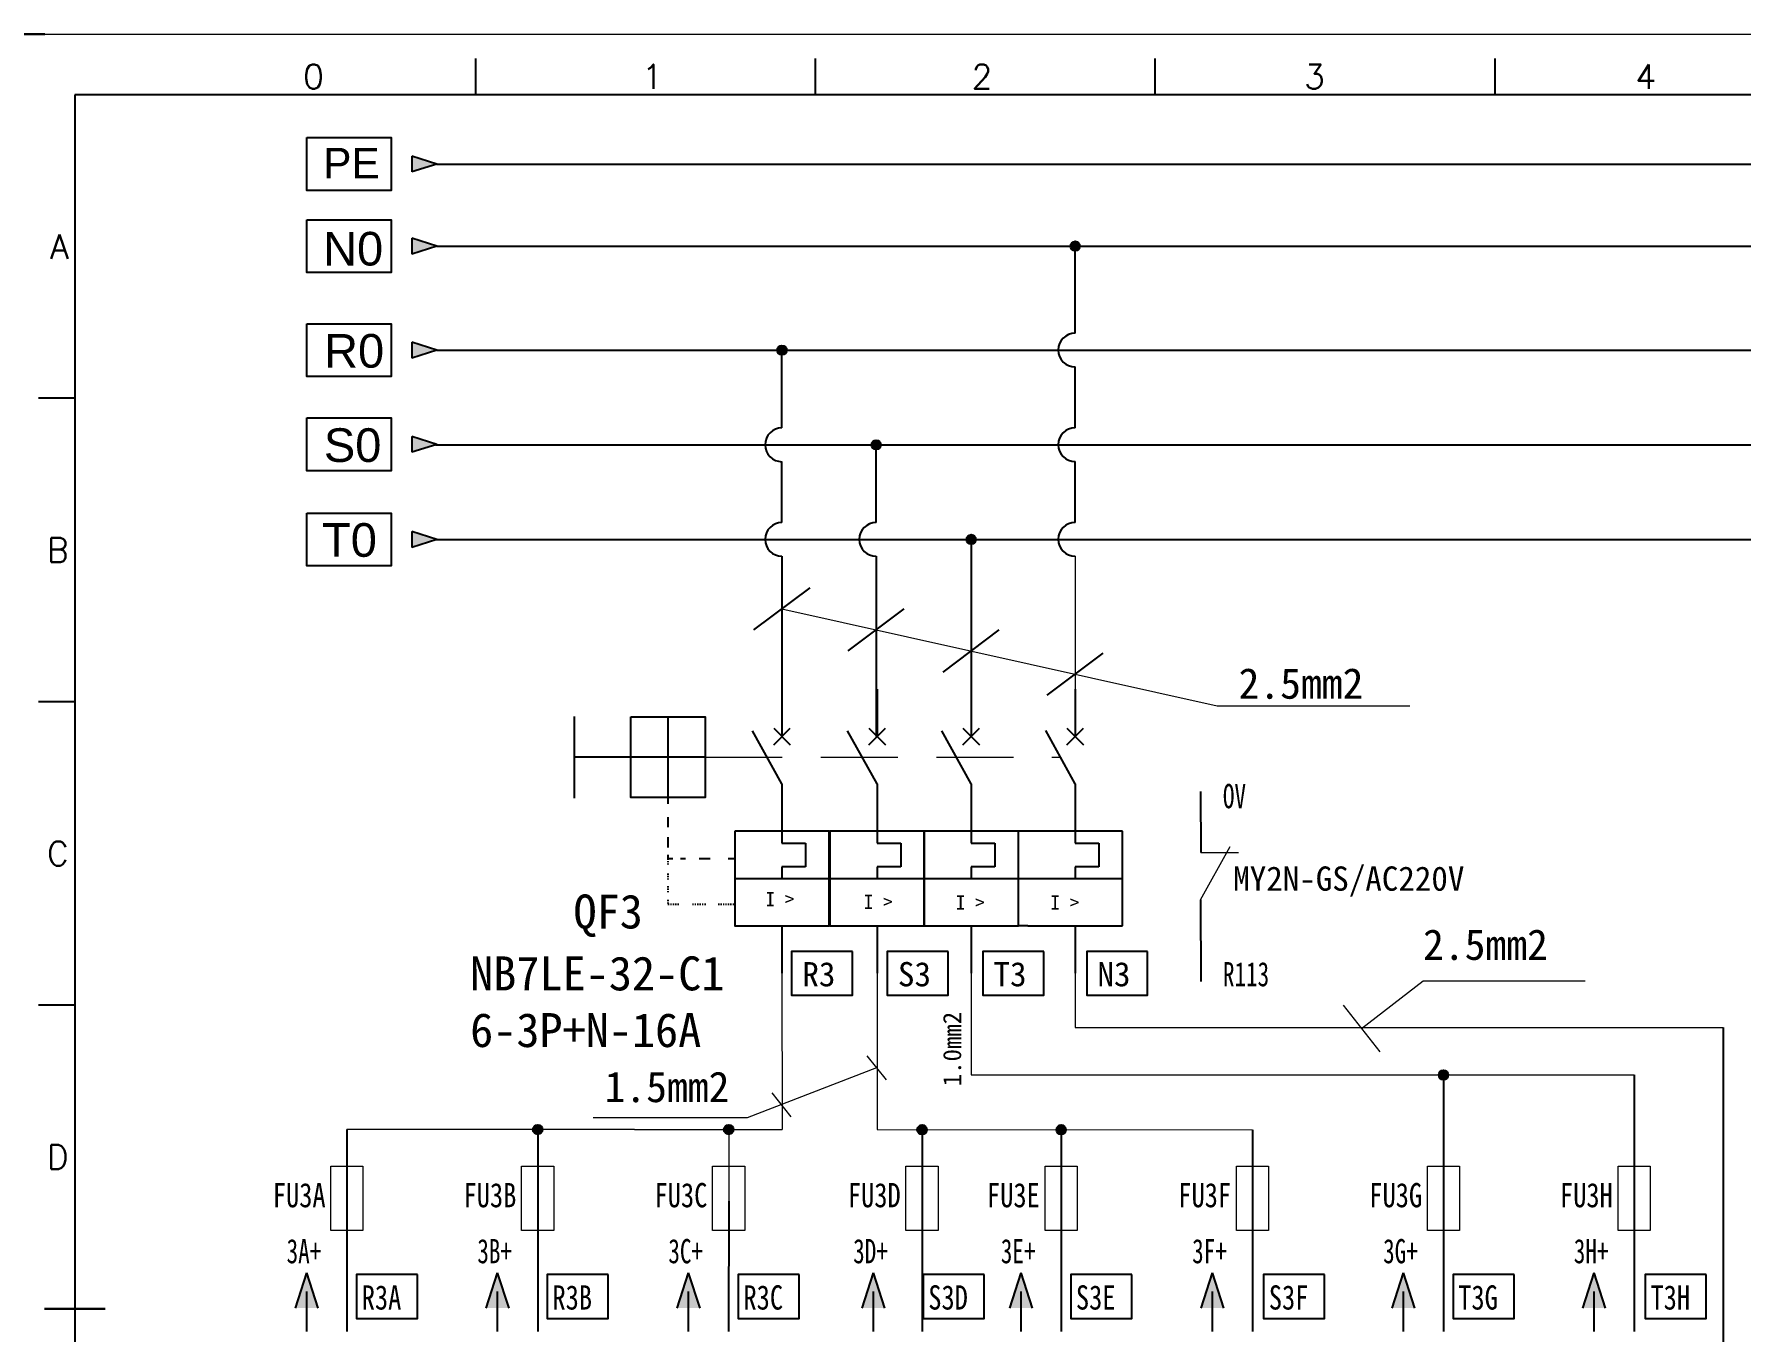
# Model space of a CAD drawing. Extents: x 33864 to 41687, y -3582 to -110.
# Drawn here: x 36263.1 to 36403.8, y -2811.8 to -2704.9 of the extents above; entities that cross this region are included whole.
import ezdxf
from ezdxf.enums import TextEntityAlignment as Align

# ---------------------------------------------------------------- set-up
doc = ezdxf.new("R2010")
doc.units = 0
doc.header["$MEASUREMENT"] = 0
for name, pattern in [('ACANSTGL', [0.11811, 0.07874, -0.03937]), ('ACISOWELD', [3, 2, -1]), ('DASHED2', [9.525, 6.35, -3.175])]:
    doc.linetypes.add(name, pattern=pattern)
for name, color, linetype in [('AE_BOR', 1, 'Continuous'), ('MISC', 2, 'Continuous'), ('SYMS', 7, 'Continuous'), ('细实线层', 7, 'Continuous')]:
    doc.layers.add(name, color=color, linetype=linetype)
doc.styles.add('Standard_0.8', font='', dxfattribs={"width": 0.8})
doc.styles.add('WD', font='romans.shx', dxfattribs={"bigfont": 'gbcbig.shx'})
doc.styles.add('WD_IEC', font='ISOCP2.shx', dxfattribs={"width": 0.9, "height": 4, "bigfont": 'gbcbig.shx'})
doc.styles.add('宋', font='', dxfattribs={"width": 0.7})
doc.styles.add('样式 0', font='')
doc.styles.add('样式 8', font='arial.ttf')
doc.styles.get('Standard_0.8').set_extended_font_data('SimSun')
doc.styles.get('宋').set_extended_font_data('SimSun')
doc.styles.get('样式 0').set_extended_font_data('KaiTi_GB2312')

# ---------------------------------------------------------------- blocks, each defined once
blk = doc.blocks.new('VCB11THI')
for p, q in [((0, 7.5), (0, 2.5)), ((0, -2.5), (-3.12, 3.12)), ((-0.88, 3.38), (0.88, 1.62)), ((-0.88, 1.62), (0.88, 3.38)), ((0, -2.5), (0, -8.75)), ((0, -8.75), (2.5, -8.75)), ((2.5, -8.75), (2.5, -11.25)), ((-5, -12.5), (5, -12.5)), ((0, -11.25), (0, -12.5)), ((2.5, -11.25), (0, -11.25)), ((0, -17.5), (0, -22.5))]:
    blk.add_line(p, q)
blk.add_lwpolyline([(-5, -7.5), (-5, -17.5), (5, -17.5), (5, -7.5)], close=True)
at = {"style": 'WD_IEC'}
for tag, p in [('INST', (-8, 5.25)), ('LOC', (-8, 1.75)), ('TAG1', (-8, -1.75)), ('RATING1', (-8, -6.35)), ('DESC1', (-8, -14.35)), ('DESC2', (-8, -17.85)), ('DESC3', (-8, -21.35))]:
    blk.add_attdef(tag, text='', height=2.5, dxfattribs=at).set_placement(p, align=Align.RIGHT)
blk.add_attdef('TERM01', text='', height=2, rotation=90, dxfattribs=at).set_placement((-1, 7.5), align=Align.RIGHT)
at = {"style": 'WD_IEC', "flags": 1}
for tag, p, height in [('X2TERM01', (0, 7.5), 0.32), ('MFG', (2.75, 6.5), 1.5), ('CAT', (2.75, 4), 1.5), ('X4LINK', (-2, 0), 0.32), ('X1LINK', (-0.5, 0), 0.32), ('CONTACT', (-5, -7.5), 1), ('COMMON', (-3.75, -8.75), 1), ('ASSYCODE', (1, -19), 1), ('FAMILY', (1, -20.5), 1), ('CATDESC', (1, -22), 1), ('X8TERM02', (0, -22.5), 0.32)]:
    blk.add_attdef(tag, p, '', height=height, dxfattribs=at)
at = {"lineweight": 15, "style": 'WD_IEC'}
blk.add_attdef('XREF', text='', height=2.5, dxfattribs=at).set_placement((-8, -10.35), align=Align.RIGHT)
at = {"style": 'WD_IEC'}
blk.add_attdef('TERM02', (-1, -22.5), '', height=2, rotation=90, dxfattribs=at)
at = {"linetype": 'Continuous', "style": 'WD_IEC'}
blk.add_attdef('T', text='', height=2.5, dxfattribs=at).set_placement((0, -15), align=Align.MIDDLE_CENTER)
blk = doc.blocks.new('VCB21THI')
for p, q in [((0, 7.5), (0, 2.5)), ((0, -2.5), (-3.12, 3.12)), ((-0.88, 3.38), (0.88, 1.62)), ((-0.88, 1.62), (0.88, 3.38)), ((0, -2.5), (0, -8.75)), ((0, -8.75), (2.5, -8.75)), ((2.5, -8.75), (2.5, -11.25)), ((-5, -12.5), (5, -12.5)), ((0, -11.25), (0, -12.5)), ((2.5, -11.25), (0, -11.25)), ((0, -17.5), (0, -22.5))]:
    blk.add_line(p, q)
blk.add_lwpolyline([(-5, -7.5), (-5, -17.5), (5, -17.5), (5, -7.5)], close=True)
at = {"style": 'WD_IEC'}
for tag, p in [('INST', (-8, 5.25)), ('LOC', (-8, 1.75)), ('TAG2', (-8, -1.75)), ('RATING1', (-8, -6.35)), ('DESC1', (-8, -14.35)), ('DESC2', (-8, -17.85)), ('DESC3', (-8, -21.35))]:
    blk.add_attdef(tag, text='', height=2.5, dxfattribs=at).set_placement(p, align=Align.RIGHT)
blk.add_attdef('TERM01', text='', height=2, rotation=90, dxfattribs=at).set_placement((-1, 7.5), align=Align.RIGHT)
at = {"style": 'WD_IEC', "flags": 1}
for tag, p, height in [('X2TERM01', (0, 7.5), 0.32), ('X4LINK', (-2, 0), 0.32), ('X1LINK', (-0.5, 0), 0.32), ('CONTACT', (-5, -7.5), 1), ('COMMON', (-3.75, -8.75), 1), ('FAMILY', (1, -20.5), 1), ('X8TERM02', (0, -22.5), 0.32)]:
    blk.add_attdef(tag, p, '', height=height, dxfattribs=at)
at = {"lineweight": 15, "style": 'WD_IEC'}
blk.add_attdef('XREF', text='', height=2.5, dxfattribs=at).set_placement((-8, -10.35), align=Align.RIGHT)
at = {"style": 'WD_IEC'}
blk.add_attdef('TERM02', (-1, -22.5), '', height=2, rotation=90, dxfattribs=at)
at = {"linetype": 'Continuous', "style": 'WD_IEC'}
blk.add_attdef('T', text='', height=2.5, dxfattribs=at).set_placement((0, -15), align=Align.MIDDLE_CENTER)
blk = doc.blocks.new('WDDOT')
blk.add_hatch(color=256).paths.add_polyline_path([(0.5, 0, 1), (-0.5, 0, 1)])
blk.add_circle((0, 0), 0.5)

msp = doc.modelspace()

# ---------------------------------------------------------------- hatches: boundary and pattern name
for points in [[(36294.273, -2721.669), (36296.316, -2722.323), (36294.273, -2722.978)], [(36349.316, -2722.317, 1), (36348.538, -2722.317, 1)], [(36294.273, -2730.234), (36296.316, -2730.889), (36294.273, -2731.544)], [(36325.154, -2730.889, 1), (36324.376, -2730.889, 1)], [(36294.273, -2737.996), (36296.316, -2738.651), (36294.273, -2739.306)], [(36332.916, -2738.685, 1), (36332.137, -2738.685, 1)], [(36294.273, -2745.831), (36296.316, -2746.486), (36294.273, -2747.14)], [(36340.75, -2746.481, 1), (36339.972, -2746.481, 1)], [(36379.657, -2790.604, 1), (36378.878, -2790.604, 1)], [(36305.022, -2795.105, 1), (36304.244, -2795.105, 1)], [(36320.761, -2795.105, 1), (36319.982, -2795.105, 1)], [(36336.692, -2795.109, 1), (36335.913, -2795.109, 1)], [(36348.153, -2795.109, 1), (36347.375, -2795.109, 1)], [(36284.658, -2809.81), (36285.593, -2806.892), (36286.529, -2809.81)], [(36300.374, -2809.81), (36301.309, -2806.892), (36302.245, -2809.81)], [(36316.112, -2809.81), (36317.047, -2806.892), (36317.982, -2809.81)], [(36331.341, -2809.81), (36332.276, -2806.892), (36333.211, -2809.81)], [(36343.506, -2809.81), (36344.441, -2806.892), (36345.377, -2809.81)], [(36359.271, -2809.81), (36360.206, -2806.892), (36361.141, -2809.81)], [(36375.008, -2809.81), (36375.943, -2806.892), (36376.879, -2809.81)], [(36390.718, -2809.81), (36391.653, -2806.892), (36392.589, -2809.81)]]:
    msp.add_hatch(color=256).paths.add_polyline_path(points)
at = {"layer": 'MISC'}
msp.add_hatch(color=256, dxfattribs=at).paths.add_polyline_path([(36294.273, -2714.904), (36296.316, -2715.559), (36294.273, -2716.213)])

# ---------------------------------------------------------------- linework, layer by layer
for p, q in [((36553.496, -2709.86), (36266.496, -2709.86)), ((36266.496, -2709.86), (36266.496, -2909.86)), ((36296.316, -2722.323), (36294.273, -2721.669)), ((36294.273, -2721.669), (36294.273, -2722.978)), ((36296.316, -2722.323), (36294.273, -2722.978)), ((36296.316, -2722.323), (36534.633, -2722.323)), ((36296.316, -2730.889), (36294.273, -2730.234)), ((36294.273, -2730.234), (36294.273, -2731.544)), ((36296.316, -2730.889), (36294.273, -2731.544)), ((36296.316, -2730.889), (36534.633, -2730.889)), ((36296.316, -2738.651), (36294.273, -2737.996)), ((36294.273, -2737.996), (36294.273, -2739.306)), ((36296.316, -2738.651), (36294.273, -2739.306)), ((36296.209, -2738.685), (36534.633, -2738.685)), ((36296.316, -2746.486), (36294.273, -2745.831)), ((36294.273, -2745.831), (36294.273, -2747.14)), ((36296.316, -2746.486), (36294.273, -2747.14)), ((36296.303, -2746.482), (36534.633, -2746.482)), ((36340.361, -2746.482), (36340.361, -2762.725)), ((36324.765, -2747.876), (36324.765, -2762.725)), ((36332.526, -2747.876), (36332.527, -2762.724)), ((36348.927, -2758.826), (36348.927, -2762.725)), ((36307.643, -2761.063), (36307.643, -2767.786)), ((36315.368, -2761.102), (36315.368, -2767.746)), ((36348.927, -2766.623), (36346.491, -2762.237)), ((36348.238, -2762.036), (36349.616, -2763.414)), ((36348.238, -2763.414), (36349.616, -2762.036)), ((36318.437, -2764.424), (36307.643, -2764.424)), ((36348.927, -2766.623), (36348.927, -2771.495)), ((36359.262, -2767.246), (36359.263, -2772.271)), ((36315.368, -2767.746), (36315.368, -2768.272)), ((36315.368, -2769.364), (36315.368, -2770.183)), ((36315.368, -2771.002), (36315.368, -2771.866)), ((36352.825, -2770.521), (36345.029, -2770.521)), ((36348.927, -2771.495), (36350.876, -2771.495)), ((36350.876, -2771.495), (36350.876, -2773.444)), ((36352.825, -2778.317), (36352.825, -2770.521)), ((36315.368, -2772.457), (36315.368, -2772.777)), ((36315.368, -2772.777), (36315.763, -2772.777)), ((36316.4, -2772.777), (36316.81, -2772.777)), ((36317.948, -2772.777), (36318.859, -2772.777)), ((36320.316, -2772.777), (36320.871, -2772.777)), ((36344.259, -2774.419), (36352.825, -2774.419)), ((36348.927, -2773.444), (36348.927, -2774.419)), ((36350.876, -2773.444), (36348.927, -2773.444)), ((36359.262, -2776.169), (36359.263, -2782.899)), ((36345.029, -2778.317), (36352.825, -2778.317)), ((36348.927, -2778.317), (36348.927, -2782.215)), ((36402.309, -2786.691), (36402.309, -2857.706)), ((36379.267, -2790.604), (36379.267, -2811.739)), ((36394.977, -2790.604), (36394.977, -2811.739)), ((36288.917, -2795.105), (36288.917, -2811.739)), ((36304.633, -2795.105), (36304.633, -2811.739)), ((36336.302, -2795.107), (36336.302, -2811.739)), ((36347.765, -2795.109), (36347.765, -2811.739)), ((36363.529, -2795.11), (36363.529, -2811.739)), ((36320.372, -2801.01), (36320.37, -2811.739)), ((36285.593, -2806.892), (36284.658, -2809.81)), ((36285.593, -2806.892), (36286.529, -2809.81)), ((36301.309, -2806.892), (36300.374, -2809.81)), ((36301.309, -2806.892), (36302.245, -2809.81)), ((36317.047, -2806.892), (36316.112, -2809.81)), ((36317.047, -2806.892), (36317.982, -2809.81)), ((36332.276, -2806.892), (36331.341, -2809.81)), ((36332.276, -2806.892), (36333.211, -2809.81)), ((36344.441, -2806.892), (36343.506, -2809.81)), ((36344.441, -2806.892), (36345.377, -2809.81)), ((36360.206, -2806.892), (36359.271, -2809.81)), ((36360.206, -2806.892), (36361.141, -2809.81)), ((36375.943, -2806.892), (36375.008, -2809.81)), ((36375.943, -2806.892), (36376.879, -2809.81)), ((36391.653, -2806.892), (36390.718, -2809.81)), ((36391.653, -2806.892), (36392.589, -2809.81)), ((36285.593, -2808.446), (36285.593, -2811.739)), ((36301.309, -2808.446), (36301.309, -2811.739)), ((36317.047, -2808.446), (36317.047, -2811.739)), ((36332.276, -2808.446), (36332.276, -2811.739)), ((36344.441, -2808.446), (36344.441, -2811.739)), ((36360.206, -2808.446), (36360.206, -2811.739)), ((36375.943, -2808.446), (36375.943, -2811.739)), ((36391.653, -2808.446), (36391.653, -2811.739))]:
    msp.add_line(p, q)
at = {"color": 0}
for p, q in [((36348.927, -2729.488), (36348.927, -2722.317)), ((36324.765, -2737.291), (36324.765, -2730.889)), ((36348.927, -2737.285), (36348.927, -2732.277)), ((36332.526, -2745.087), (36332.526, -2738.685)), ((36324.765, -2745.087), (36324.765, -2740.079)), ((36348.927, -2745.081), (36348.927, -2740.073)), ((36345.029, -2770.521), (36344.259, -2770.521)), ((36345.029, -2778.317), (36344.259, -2778.317))]:
    msp.add_line(p, q, dxfattribs=at)
at = {"lineweight": 0}
for p, q in [((36348.927, -2747.869), (36348.927, -2762.725)), ((36359.262, -2776.169), (36361.699, -2771.784)), ((36348.927, -2778.317), (36348.927, -2786.691)), ((36312.599, -2795.105), (36288.917, -2795.105)), ((36332.599, -2795.106), (36363.529, -2795.111))]:
    msp.add_line(p, q, dxfattribs=at)
at = {"color": 6, "linetype": 'DASHED2', "lineweight": 0}
msp.add_line((36318.437, -2764.424), (36347.706, -2764.424), dxfattribs=at)
at = {"linetype": 'ACANSTGL'}
for p, q in [((36315.368, -2772.777), (36315.368, -2773.321)), ((36315.368, -2774.004), (36315.368, -2774.595)), ((36315.368, -2775.05), (36315.368, -2775.596)), ((36315.368, -2776.187), (36315.368, -2776.523)), ((36315.368, -2776.523), (36316.36, -2776.523)), ((36317.378, -2776.523), (36318.488, -2776.523)), ((36319.505, -2776.523), (36320.849, -2776.523))]:
    msp.add_line(p, q, dxfattribs=at)
at = {"color": 1, "lineweight": -3}
for points in [[(36285.607, -2713.382), (36292.548, -2713.382), (36292.548, -2717.735), (36285.607, -2717.735)], [(36285.607, -2720.147), (36292.548, -2720.147), (36292.548, -2724.5), (36285.607, -2724.5)], [(36285.607, -2728.713), (36292.548, -2728.713), (36292.548, -2733.065), (36285.607, -2733.065)], [(36285.607, -2736.475), (36292.548, -2736.475), (36292.548, -2740.827), (36285.607, -2740.827)], [(36285.607, -2744.309), (36292.548, -2744.309), (36292.548, -2748.662), (36285.607, -2748.662)]]:
    msp.add_lwpolyline(points, close=True, dxfattribs=at)
msp.add_lwpolyline([(36312.298, -2761.102), (36318.437, -2761.102), (36318.437, -2767.746), (36312.298, -2767.746)], close=True)
at = {"color": 1, "ltscale": 2}
for points in [[(36330.58, -2780.422), (36325.558, -2780.422), (36325.558, -2784.026), (36330.58, -2784.026)], [(36338.455, -2780.421), (36333.433, -2780.421), (36333.433, -2784.025), (36338.455, -2784.025)], [(36346.329, -2780.42), (36341.307, -2780.42), (36341.307, -2784.024), (36346.329, -2784.024)], [(36354.895, -2780.42), (36349.872, -2780.42), (36349.872, -2784.024), (36354.895, -2784.024)], [(36294.732, -2807.05), (36289.71, -2807.05), (36289.71, -2810.655), (36294.732, -2810.655)], [(36310.448, -2807.05), (36305.426, -2807.05), (36305.426, -2810.655), (36310.448, -2810.655)], [(36326.186, -2807.05), (36321.163, -2807.05), (36321.163, -2810.655), (36326.186, -2810.655)], [(36341.415, -2807.05), (36336.392, -2807.05), (36336.392, -2810.655), (36341.415, -2810.655)], [(36353.58, -2807.05), (36348.558, -2807.05), (36348.558, -2810.655), (36353.58, -2810.655)], [(36369.475, -2807.05), (36364.452, -2807.05), (36364.452, -2810.655), (36369.475, -2810.655)], [(36385.082, -2807.05), (36380.06, -2807.05), (36380.06, -2810.655), (36385.082, -2810.655)], [(36400.923, -2807.05), (36395.9, -2807.05), (36395.9, -2810.655), (36400.923, -2810.655)]]:
    msp.add_lwpolyline(points, close=True, dxfattribs=at)
for centre in [(36348.927, -2722.317), (36324.765, -2730.889), (36332.526, -2738.685), (36340.361, -2746.481), (36379.267, -2790.604), (36304.633, -2795.105), (36320.372, -2795.105), (36336.302, -2795.109), (36347.764, -2795.109)]:
    msp.add_circle(centre, 0.389)
at = {"color": 0, "ltscale": 2}
for centre in [(36348.927, -2730.883), (36324.765, -2738.685), (36348.927, -2738.679), (36324.765, -2746.482), (36332.526, -2746.481), (36348.927, -2746.475)]:
    msp.add_arc(centre, 1.394, 90, 270, dxfattribs=at)
at = {"layer": 'AE_BOR', "lineweight": 30}
msp.add_line((36264.026, -2704.86), (36261.493, -2704.86), dxfattribs=at)
at = {"layer": 'AE_BOR', "color": 1, "lineweight": 15}
msp.add_line((36261.493, -2704.86), (36558.493, -2704.86), dxfattribs=at)
at = {"layer": 'AE_BOR'}
for p, q in [((36299.526, -2709.86), (36299.526, -2706.86)), ((36327.526, -2709.86), (36327.526, -2706.86)), ((36355.526, -2709.86), (36355.526, -2706.86)), ((36383.526, -2709.86), (36383.526, -2706.86)), ((36266.496, -2734.86), (36263.496, -2734.86)), ((36266.496, -2759.86), (36263.496, -2759.86)), ((36266.496, -2784.86), (36263.496, -2784.86))]:
    msp.add_line(p, q, dxfattribs=at)
at = {"layer": 'AE_BOR', "color": 2, "lineweight": 30}
msp.add_line((36263.996, -2809.86), (36268.996, -2809.86), dxfattribs=at)
at = {"layer": 'MISC'}
for p, q in [((36296.316, -2715.559), (36294.273, -2714.904)), ((36294.273, -2714.904), (36294.273, -2716.213)), ((36296.316, -2715.559), (36294.273, -2716.213)), ((36296.316, -2715.559), (36534.633, -2715.559))]:
    msp.add_line(p, q, dxfattribs=at)
at = {"layer": '细实线层', "linetype": 'ByBlock'}
for p, q in [((36322.454, -2753.934), (36327.076, -2750.468)), ((36330.216, -2755.663), (36334.837, -2752.196)), ((36338.05, -2757.408), (36342.672, -2753.941)), ((36346.616, -2759.315), (36351.238, -2755.849))]:
    msp.add_line(p, q, dxfattribs=at)
at = {"layer": '细实线层', "lineweight": 0}
for p, q in [((36324.765, -2752.201), (36360.634, -2760.19)), ((36360.634, -2760.19), (36376.507, -2760.19)), ((36359.263, -2772.271), (36362.38, -2772.271)), ((36324.765, -2782.222), (36324.766, -2795.106)), ((36332.599, -2782.215), (36332.599, -2795.106)), ((36340.361, -2782.215), (36340.361, -2790.604)), ((36372.517, -2786.769), (36377.586, -2782.849)), ((36377.586, -2782.849), (36390.94, -2782.849)), ((36371.015, -2784.852), (36374.018, -2788.687)), ((36348.927, -2786.691), (36402.309, -2786.691)), ((36393.178, -2786.691), (36393.178, -2786.691)), ((36332.544, -2790.007), (36321.895, -2794.144)), ((36331.753, -2789.018), (36333.336, -2790.997)), ((36340.361, -2790.604), (36370.765, -2790.604)), ((36370.765, -2790.604), (36394.977, -2790.604)), ((36323.919, -2792.061), (36325.502, -2794.04)), ((36321.895, -2794.144), (36309.194, -2794.144)), ((36312.599, -2795.105), (36324.766, -2795.106)), ((36320.372, -2795.105), (36320.372, -2801.009))]:
    msp.add_line(p, q, dxfattribs=at)
for points in [[(36287.594, -2798.114), (36290.24, -2798.114), (36290.24, -2803.401), (36287.594, -2803.401)], [(36303.31, -2798.114), (36305.956, -2798.114), (36305.956, -2803.401), (36303.31, -2803.401)], [(36319.048, -2798.114), (36321.693, -2798.114), (36321.693, -2803.401), (36319.048, -2803.401)], [(36334.979, -2798.114), (36337.625, -2798.114), (36337.625, -2803.401), (36334.979, -2803.401)], [(36346.442, -2798.114), (36349.088, -2798.114), (36349.088, -2803.401), (36346.442, -2803.401)], [(36362.206, -2798.114), (36364.852, -2798.114), (36364.852, -2803.401), (36362.206, -2803.401)], [(36377.944, -2798.114), (36380.59, -2798.114), (36380.59, -2803.401), (36377.944, -2803.401)], [(36393.654, -2798.114), (36396.3, -2798.114), (36396.3, -2803.401), (36393.654, -2803.401)]]:
    msp.add_lwpolyline(points, close=True, dxfattribs=at)

# ---------------------------------------------------------------- block references
at = {"layer": 'SYMS', "lineweight": -3, "xscale": 0.4949999999989814, "yscale": 0.4949999999989814, "zscale": 0.495}
for p in [(36348.927, -2722.317), (36324.765, -2730.889), (36332.526, -2738.685), (36340.361, -2746.481), (36379.267, -2790.619), (36304.633, -2795.105), (36320.372, -2795.105), (36336.302, -2795.109), (36347.764, -2795.109)]:
    msp.add_blockref('WDDOT', p, dxfattribs=at)
at = {"layer": 'SYMS', "linetype": 'ACISOWELD', "xscale": 0.7796249999992142, "yscale": 0.7796249999992142, "zscale": 0.7796249999992142}
for name, p in [('VCB11THI', (36324.765, -2764.68)), ('VCB21THI', (36332.599, -2764.674)), ('VCB21THI', (36340.361, -2764.674))]:
    msp.add_blockref(name, p, dxfattribs=at)

# ---------------------------------------------------------------- texts
at = {"color": 0}
for s, p in [('2.5mm2', (36362.384, -2759.608)), ('2.5mm2', (36377.586, -2781.121)), ('1.5mm2', (36310.145, -2792.84))]:
    msp.add_text(s, height=2.52, dxfattribs=at).set_placement(p)
msp.add_text('1.0mm2', height=1.5, rotation=90, dxfattribs=at).set_placement((36339.531, -2791.529))
at = {"char_height": 2.772, "width": 4.96666, "attachment_point": 1, "style": '样式 8'}
for s, insert in [('N0', (36286.952, -2721.15)), ('R0', (36287.035, -2729.565)), ('S0', (36287.017, -2737.329)), ('T0', (36286.868, -2745.143))]:
    msp.add_mtext(s, dxfattribs=dict(at, insert=insert))
at = {"char_height": 1.1694, "width": 4.51104, "attachment_point": 1}
for insert in [(36323.405, -2775.529), (36331.5, -2775.757), (36339.085, -2775.809), (36346.881, -2775.809)]:
    msp.add_mtext('I >', dxfattribs=dict(at, insert=insert))
at = {"layer": 'AE_BOR', "style": 'WD'}
for s, p in [('0', (36286.163, -2709.36)), ('1', (36314.088, -2709.36)), ('2', (36341.238, -2709.36)), ('3', (36368.638, -2709.36)), ('4', (36395.938, -2709.36))]:
    msp.add_text(s, height=2, dxfattribs=at).set_placement(p, align=Align.CENTER)
for s, p in [('A', (36265.996, -2722.36)), ('B', (36265.996, -2747.36)), ('C', (36265.996, -2772.36)), ('D', (36265.996, -2797.36))]:
    msp.add_text(s, height=2, dxfattribs=at).set_placement(p, align=Align.MIDDLE_RIGHT)
at = {"layer": 'MISC', "attachment_point": 1}
for s, insert, char_height, width, style in [('\\pi0.38237;PE', (36286.577, -2714.229), 2.5, 4.96666, '样式 8'), ('OV', (36361.096, -2766.628), 2, 5.01683, '宋'), ('R113', (36361.096, -2781.298), 2, 5.01683, '宋')]:
    msp.add_mtext(s, dxfattribs=dict(at, insert=insert, char_height=char_height, width=width, style=style))
at = {"layer": 'MISC', "color": 0, "attachment_point": 1}
for s, insert, char_height, width, style in [('{\\fKaiTi_GB2312|b0|i0|c134|p49;MY2N-GS/AC220V}', (36361.946, -2773.424), 2, 5.01683, '样式 0'), ('QF3', (36307.584, -2775.737), 2.8, 5.01683, '样式 0'), ('{\\fKaiTi_GB2312|b0|i0|c134|p49;NB7LE-32-C1\\P6-3P+N-16A}', (36299.068, -2780.835), 2.8, 21.59755, '样式 0'), ('R3', (36326.446, -2781.301), 2, 5.01683, '样式 0'), ('S3', (36334.321, -2781.3), 2, 5.01683, '样式 0'), ('T3', (36342.195, -2781.299), 2, 5.01683, '样式 0'), ('N3', (36350.76, -2781.299), 2, 5.01683, '样式 0'), ('FU3A', (36282.808, -2799.502), 2, 5.01683, 'Standard_0.8'), ('FU3B', (36298.524, -2799.502), 2, 5.01683, 'Standard_0.8'), ('FU3C', (36314.261, -2799.502), 2, 5.01683, 'Standard_0.8'), ('FU3D', (36330.193, -2799.502), 2, 5.01683, 'Standard_0.8'), ('FU3E', (36341.656, -2799.502), 2, 5.01683, 'Standard_0.8'), ('FU3F', (36357.42, -2799.502), 2, 5.01683, 'Standard_0.8'), ('FU3G', (36373.158, -2799.502), 2, 5.01683, 'Standard_0.8'), ('FU3H', (36388.868, -2799.502), 2, 5.01683, 'Standard_0.8'), ('3A+', (36283.946, -2804.114), 2, 5.01683, '宋'), ('3B+', (36299.662, -2804.114), 2, 5.01683, '宋'), ('3C+', (36315.4, -2804.114), 2, 5.01683, '宋'), ('3D+', (36330.629, -2804.114), 2, 5.01683, '宋'), ('3E+', (36342.794, -2804.114), 2, 5.01683, '宋'), ('3F+', (36358.559, -2804.114), 2, 5.01683, '宋'), ('3G+', (36374.297, -2804.114), 2, 5.01683, '宋'), ('3H+', (36390.007, -2804.114), 2, 5.01683, '宋'), ('R3A', (36290.134, -2807.929), 2, 5.01683, 'Standard_0.8'), ('R3B', (36305.85, -2807.929), 2, 5.01683, 'Standard_0.8'), ('R3C', (36321.588, -2807.929), 2, 5.01683, 'Standard_0.8'), ('S3D', (36336.817, -2807.929), 2, 5.01683, 'Standard_0.8'), ('S3E', (36348.982, -2807.929), 2, 5.01683, 'Standard_0.8'), ('S3F', (36364.877, -2807.929), 2, 5.01683, 'Standard_0.8'), ('T3G', (36380.484, -2807.929), 2, 5.01683, 'Standard_0.8'), ('T3H', (36396.324, -2807.929), 2, 5.01683, 'Standard_0.8')]:
    msp.add_mtext(s, dxfattribs=dict(at, insert=insert, char_height=char_height, width=width, style=style))

doc.saveas('drawing.dxf')
